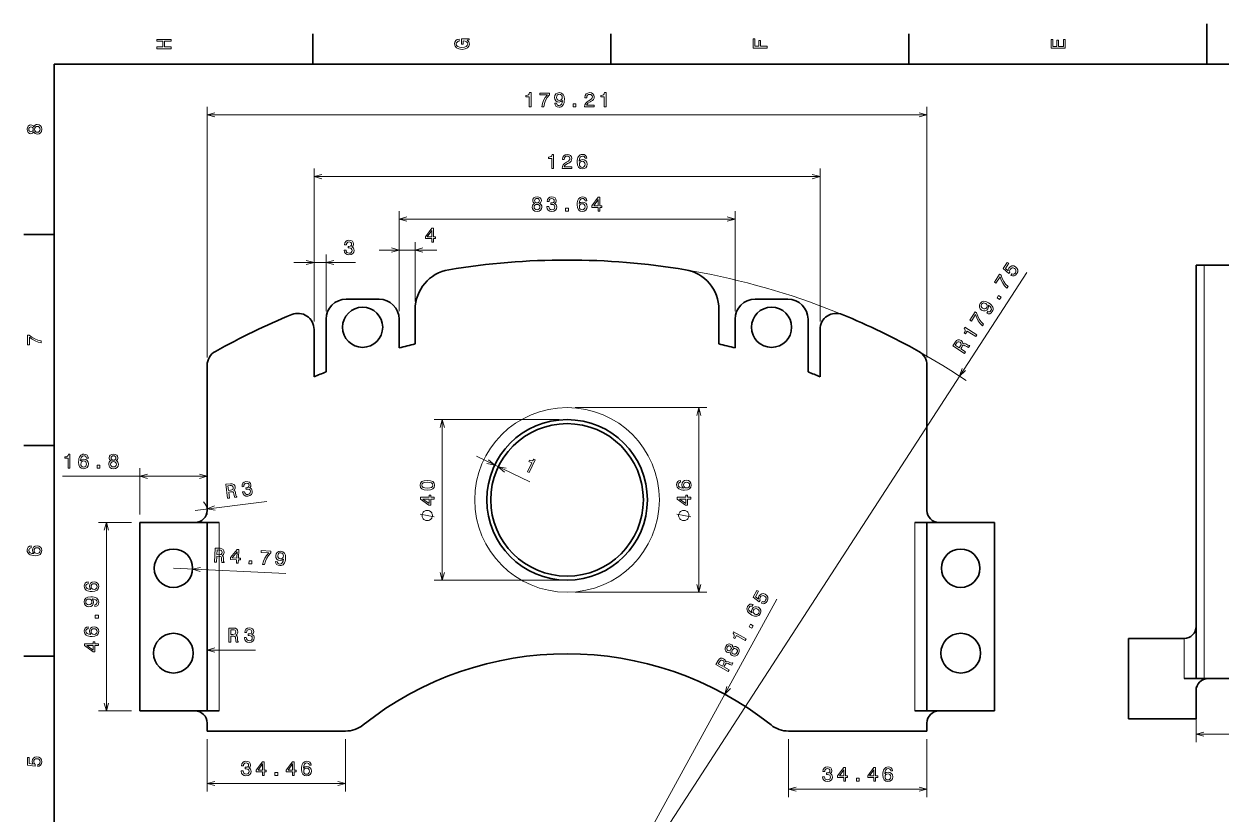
# Model space of a CAD drawing. Extents: x 0 to 594, y 0 to 420.
# Drawn here: x 2.5 to 300.6, y 223.2 to 420 of the extents above; entities that cross this region are included whole.
import ezdxf

# ---------------------------------------------------------------- set-up
doc = ezdxf.new("R2010")
doc.units = 0

msp = doc.modelspace()

# ---------------------------------------------------------------- linework, layer by layer
at = {"color": 7, "lineweight": 35, "ltscale": 0.1875}
for p, q in [((74.4, 410), (74.4, 417.5)), ((148.6, 410), (148.6, 417.5)), ((222.8, 410), (222.8, 417.5)), ((10, 367.5), (2.5, 367.5)), ((10, 315), (2.5, 315)), ((10, 262.5), (2.5, 262.5))]:
    msp.add_line(p, q, dxfattribs=at)
at = {"color": 7, "lineweight": 35, "ltscale": 0.25}
msp.add_line((297, 410), (297, 420), dxfattribs=at)
at = {"color": 7, "lineweight": 35}
for p, q in [((584, 410), (10, 410)), ((10, 410), (10, 10)), ((294.35, 359.91), (294.35, 256.91)), ((31.32, 295.8), (31.32, 248.84)), ((48.12, 295.8), (48.12, 248.84)), ((227.34, 295.8), (227.34, 248.84)), ((244.14, 295.8), (244.14, 248.84)), ((277.54, 266.91), (277.54, 246.91)), ((48.12, 243.83), (82.58, 243.83)), ((227.34, 243.83), (192.88, 243.83))]:
    msp.add_line(p, q, dxfattribs=at)
at = {"color": 7, "lineweight": 13}
for p, q in [((48.12, 336.92), (48.12, 399.35)), ((48.12, 397.35), (227.34, 397.35)), ((227.34, 336.92), (227.34, 399.35)), ((74.73, 345.9), (74.73, 383.97)), ((74.73, 381.97), (200.73, 381.97)), ((200.73, 345.9), (200.73, 383.97)), ((95.91, 348.43), (95.91, 373.39)), ((179.55, 348.43), (179.55, 373.39)), ((95.91, 371.39), (179.55, 371.39)), ((137.73, 181.43), (252.19, 358.09)), ((296.4, 359.91), (296.4, 256.91)), ((139.73, 324.43), (172.55, 324.43)), ((170.55, 278.43), (170.55, 324.43)), ((135.73, 321.43), (104.66, 321.43)), ((106.66, 281.43), (106.66, 321.43)), ((12.07, 307.3), (48.12, 307.3)), ((23.03, 248.84), (23.03, 295.8)), ((51.12, 295.8), (51.12, 248.84)), ((224.34, 295.8), (224.34, 248.84)), ((39.72, 284.4), (67.75, 283.06)), ((135.73, 281.43), (104.66, 281.43)), ((139.73, 278.43), (172.55, 278.43)), ((137.73, 181.43), (190, 276.7)), ((294.35, 243.06), (473.56, 243.06)), ((48.12, 230.79), (82.58, 230.79)), ((192.88, 229.37), (227.34, 229.37))]:
    msp.add_line(p, q, dxfattribs=at)
at = {"color": 7, "lineweight": 13, "ltscale": 0.359467}
msp.add_line((90.91, 363.67), (105.29, 363.67), dxfattribs=at)
at = {"color": 7, "lineweight": 13, "ltscale": 0.431161}
msp.add_line((95.91, 348.43), (95.91, 365.67), dxfattribs=at)
at = {"color": 7, "lineweight": 13, "ltscale": 0.369792}
msp.add_line((99.91, 350.88), (99.91, 365.67), dxfattribs=at)
at = {"color": 7, "lineweight": 13, "ltscale": 0.416537}
msp.add_line((74.73, 345.9), (74.73, 362.57), dxfattribs=at)
at = {"color": 7, "lineweight": 13, "ltscale": 0.353486}
msp.add_line((77.73, 348.43), (77.73, 362.57), dxfattribs=at)
at = {"color": 7, "lineweight": 13, "ltscale": 0.382755}
msp.add_line((69.73, 360.57), (85.04, 360.57), dxfattribs=at)
at = {"color": 7, "lineweight": 35, "ltscale": 0.05129}
for p, q in [((294.35, 359.91), (296.4, 359.91)), ((294.35, 256.91), (296.4, 256.91))]:
    msp.add_line(p, q, dxfattribs=at)
at = {"color": 7, "lineweight": 35, "ltscale": 0.475767}
for p, q in [((296.4, 359.91), (315.43, 359.91)), ((296.4, 256.91), (315.43, 256.91))]:
    msp.add_line(p, q, dxfattribs=at)
at = {"color": 7, "lineweight": 35, "ltscale": 0.204487}
msp.add_line((90.91, 351.43), (82.73, 351.43), dxfattribs=at)
at = {"color": 7, "lineweight": 35, "ltscale": 0.214869}
for p, q in [((99.91, 340.29), (99.91, 348.88)), ((175.55, 340.29), (175.55, 348.88))]:
    msp.add_line(p, q, dxfattribs=at)
at = {"color": 7, "lineweight": 35, "ltscale": 0.204488}
msp.add_line((192.73, 351.43), (184.55, 351.43), dxfattribs=at)
at = {"color": 7, "lineweight": 35, "ltscale": 0.328053}
for p, q in [((77.73, 346.43), (77.73, 333.3)), ((197.73, 333.3), (197.73, 346.43))]:
    msp.add_line(p, q, dxfattribs=at)
at = {"color": 7, "lineweight": 35, "ltscale": 0.178645}
for p, q in [((95.91, 339.28), (95.91, 346.43)), ((179.55, 346.43), (179.55, 339.28))]:
    msp.add_line(p, q, dxfattribs=at)
at = {"color": 7, "lineweight": 35, "ltscale": 0.295494}
for p, q in [((74.73, 332.08), (74.73, 343.9)), ((200.73, 332.08), (200.73, 343.9))]:
    msp.add_line(p, q, dxfattribs=at)
at = {"color": 7, "lineweight": 35, "ltscale": 0.4243}
for p, q in [((48.12, 317.95), (48.12, 334.92)), ((227.34, 317.95), (227.34, 334.92))]:
    msp.add_line(p, q, dxfattribs=at)
at = {"color": 7, "lineweight": 35, "ltscale": 0.478616}
for p, q in [((48.12, 317.95), (48.12, 298.8)), ((227.34, 317.95), (227.34, 298.8))]:
    msp.add_line(p, q, dxfattribs=at)
at = {"color": 7, "lineweight": 13, "ltscale": 0.366852}
msp.add_line((115.21, 312.28), (128.43, 305.91), dxfattribs=at)
at = {"color": 7, "lineweight": 13, "ltscale": 0.287369}
for p, q in [((31.32, 297.8), (31.32, 309.3)), ((48.12, 297.8), (48.12, 309.3))]:
    msp.add_line(p, q, dxfattribs=at)
at = {"color": 7, "lineweight": 13, "ltscale": 0.45}
msp.add_line((45.12, 298.8), (62.98, 301.05), dxfattribs=at)
at = {"color": 7, "lineweight": 13, "ltscale": 0.207321}
for p, q in [((29.32, 295.8), (21.03, 295.8)), ((29.32, 248.84), (21.03, 248.84))]:
    msp.add_line(p, q, dxfattribs=at)
at = {"color": 7, "lineweight": 35, "ltscale": 0.420053}
for p, q in [((48.12, 295.8), (31.32, 295.8)), ((227.34, 295.8), (244.14, 295.8)), ((31.32, 248.84), (48.12, 248.84)), ((244.14, 248.84), (227.34, 248.84)), ((294.35, 246.91), (277.54, 246.91))]:
    msp.add_line(p, q, dxfattribs=at)
at = {"color": 7, "lineweight": 35, "ltscale": 0.075}
for p, q in [((51.12, 295.8), (48.12, 295.8)), ((227.34, 295.8), (224.34, 295.8)), ((291.35, 256.91), (294.35, 256.91)), ((48.12, 248.84), (51.12, 248.84)), ((224.34, 248.84), (227.34, 248.84))]:
    msp.add_line(p, q, dxfattribs=at)
at = {"color": 7, "lineweight": 13, "ltscale": 0.379197}
msp.add_line((48.12, 250.84), (48.12, 266.01), dxfattribs=at)
at = {"color": 7, "lineweight": 35, "ltscale": 0.345053}
msp.add_line((291.35, 266.91), (277.54, 266.91), dxfattribs=at)
at = {"color": 7, "lineweight": 13, "ltscale": 0.25}
msp.add_line((291.35, 266.91), (291.35, 256.91), dxfattribs=at)
at = {"color": 7, "lineweight": 13, "ltscale": 0.301801}
msp.add_line((48.12, 264.01), (60.19, 264.01), dxfattribs=at)
at = {"color": 7, "lineweight": 13, "ltscale": 0.346288}
msp.add_line((294.35, 254.91), (294.35, 241.06), dxfattribs=at)
at = {"color": 7, "lineweight": 35, "ltscale": 0.175}
msp.add_line((294.35, 253.91), (294.35, 246.91), dxfattribs=at)
at = {"color": 7, "lineweight": 35, "ltscale": 0.05027}
for p, q in [((48.12, 245.84), (48.12, 243.83)), ((227.34, 245.84), (227.34, 243.83))]:
    msp.add_line(p, q, dxfattribs=at)
at = {"color": 7, "lineweight": 13, "ltscale": 0.32614}
for p, q in [((48.12, 241.83), (48.12, 228.79)), ((82.58, 241.83), (82.58, 228.79))]:
    msp.add_line(p, q, dxfattribs=at)
at = {"color": 7, "lineweight": 13, "ltscale": 0.361584}
for p, q in [((192.88, 241.83), (192.88, 227.37)), ((227.34, 241.83), (227.34, 227.37))]:
    msp.add_line(p, q, dxfattribs=at)
at = {"color": 7, "lineweight": 13}
for points in [[(39.13, 413.83), (39.13, 414.3), (37.49, 414.3), (37.49, 415.7), (39.13, 415.7), (39.13, 416.16), (35.63, 416.16), (35.63, 415.7), (37.06, 415.7), (37.06, 414.3), (35.63, 414.3), (35.63, 413.83)], [(112.86, 415.92), (113.33, 416.01), (113.33, 416.26), (111.44, 416.26), (111.44, 414.98), (111.87, 414.98), (111.87, 415.77), (111.9, 415.77), (112.36, 415.71), (112.71, 415.55), (112.92, 415.3), (113, 414.99), (112.9, 414.65), (112.63, 414.38), (112.18, 414.21), (111.57, 414.15), (110.96, 414.21), (110.51, 414.38), (110.24, 414.65), (110.14, 415.02), (110.19, 415.27), (110.33, 415.48), (110.57, 415.63), (110.89, 415.72), (110.89, 416.22), (110.4, 416.08), (110.04, 415.84), (109.82, 415.49), (109.74, 415.05), (109.86, 414.48), (110.23, 414.04), (110.81, 413.76), (111.58, 413.67), (112.36, 413.76), (112.94, 414.04), (113.31, 414.45), (113.43, 414.96), (113.39, 415.25), (113.29, 415.51), (113.11, 415.73)], [(187.53, 413.97), (187.53, 414.44), (185.92, 414.44), (185.92, 415.91), (185.51, 415.91), (185.51, 414.44), (184.46, 414.44), (184.46, 416.25), (184.03, 416.25), (184.03, 413.97)], [(261.73, 413.94), (261.73, 416.16), (261.31, 416.16), (261.31, 414.4), (260.12, 414.4), (260.12, 415.97), (259.71, 415.97), (259.71, 414.4), (258.66, 414.4), (258.66, 416.12), (258.23, 416.12), (258.23, 413.94)], [(128.3, 399.35), (128.76, 399.35), (128.76, 402.88), (128.41, 402.88), (128.32, 402.57), (128.14, 402.36), (127.86, 402.24), (127.48, 402.2), (127.48, 401.85), (128.3, 401.85)], [(131.42, 399.35), (131.93, 399.35), (132.1, 400.19), (132.39, 400.96), (132.81, 401.68), (133.34, 402.36), (133.34, 402.78), (130.94, 402.78), (130.94, 402.32), (132.86, 402.32), (132.31, 401.64), (131.89, 400.93), (131.59, 400.17)], [(134.65, 400.22), (134.73, 399.82), (134.94, 399.52), (135.29, 399.32), (135.74, 399.25), (136.04, 399.29), (136.3, 399.38), (136.53, 399.54), (136.72, 399.76), (136.87, 400.04), (136.98, 400.38), (137.05, 400.77), (137.08, 401.23), (136.99, 401.94), (136.74, 402.46), (136.35, 402.77), (135.81, 402.88), (135.32, 402.79), (134.94, 402.55), (134.7, 402.17), (134.62, 401.7), (134.7, 401.22), (134.94, 400.85), (135.29, 400.62), (135.74, 400.54), (136.21, 400.64), (136.57, 400.93), (136.49, 400.37), (136.33, 399.97), (136.08, 399.74), (135.74, 399.66), (135.48, 399.7), (135.29, 399.81), (135.16, 399.98), (135.11, 400.22)], [(135.11, 401.71), (135.16, 402.02), (135.3, 402.27), (135.52, 402.43), (135.81, 402.48), (136.11, 402.43), (136.33, 402.27), (136.48, 402.03), (136.53, 401.71), (136.48, 401.4), (136.33, 401.16), (136.1, 401.01), (135.79, 400.96), (135.52, 401.01), (135.3, 401.16), (135.16, 401.39)], [(142.1, 399.35), (144.51, 399.35), (144.51, 399.79), (142.61, 399.79), (142.71, 400.02), (142.89, 400.22), (143.45, 400.58), (143.75, 400.73), (144.08, 400.95), (144.32, 401.2), (144.46, 401.5), (144.51, 401.84), (144.42, 402.26), (144.18, 402.59), (143.82, 402.8), (143.35, 402.88), (142.87, 402.79), (142.5, 402.56), (142.26, 402.18), (142.18, 401.68), (142.18, 401.61), (142.64, 401.61), (142.64, 401.65), (142.69, 401.99), (142.82, 402.24), (143.04, 402.41), (143.33, 402.46), (143.62, 402.41), (143.84, 402.28), (143.98, 402.09), (144.03, 401.84), (143.99, 401.61), (143.9, 401.41), (143.74, 401.24), (143.51, 401.09), (143.22, 400.93), (142.72, 400.61), (142.37, 400.28), (142.17, 399.88), (142.1, 399.37)], [(146.98, 399.35), (147.44, 399.35), (147.44, 402.88), (147.09, 402.88), (147, 402.57), (146.82, 402.36), (146.54, 402.24), (146.16, 402.2), (146.16, 401.85), (146.98, 401.85)], [(139.25, 399.35), (139.94, 399.35), (139.94, 400.11), (139.25, 400.11)], [(4.95, 393.12), (5.09, 392.87), (5.28, 392.69), (5.53, 392.58), (5.83, 392.54), (6.28, 392.63), (6.63, 392.86), (6.85, 393.24), (6.93, 393.75), (6.85, 394.26), (6.63, 394.64), (6.28, 394.87), (5.83, 394.96), (5.53, 394.91), (5.28, 394.81), (5.09, 394.63), (4.95, 394.38), (4.83, 394.58), (4.66, 394.72), (4.46, 394.8), (4.21, 394.83), (3.85, 394.75), (3.57, 394.54), (3.38, 394.2), (3.31, 393.75), (3.38, 393.3), (3.57, 392.95), (3.85, 392.74), (4.21, 392.66), (4.46, 392.69), (4.66, 392.77)], [(4.25, 393.14), (4.03, 393.18), (3.86, 393.3), (3.75, 393.49), (3.71, 393.75), (3.75, 394), (3.86, 394.19), (4.03, 394.31), (4.25, 394.36), (4.48, 394.31), (4.65, 394.19), (4.77, 394), (4.81, 393.75), (4.77, 393.49), (4.65, 393.3), (4.48, 393.18)], [(5.82, 393.03), (5.55, 393.07), (5.35, 393.22), (5.22, 393.45), (5.17, 393.75), (5.22, 394.05), (5.35, 394.27), (5.55, 394.42), (5.82, 394.47), (6.11, 394.42), (6.32, 394.27), (6.47, 394.05), (6.51, 393.75), (6.47, 393.45), (6.32, 393.22), (6.11, 393.07)], [(133.9, 383.97), (134.36, 383.97), (134.36, 387.49), (134.02, 387.49), (133.93, 387.18), (133.75, 386.98), (133.47, 386.86), (133.08, 386.82), (133.08, 386.46), (133.9, 386.46)], [(136.5, 383.97), (138.9, 383.97), (138.9, 384.4), (137, 384.4), (137.11, 384.64), (137.29, 384.83), (137.85, 385.19), (138.15, 385.34), (138.48, 385.56), (138.72, 385.81), (138.85, 386.11), (138.9, 386.45), (138.82, 386.87), (138.58, 387.21), (138.22, 387.42), (137.75, 387.49), (137.26, 387.41), (136.9, 387.17), (136.66, 386.79), (136.58, 386.29), (136.58, 386.22), (137.04, 386.22), (137.04, 386.26), (137.08, 386.61), (137.22, 386.86), (137.44, 387.02), (137.72, 387.07), (138.02, 387.02), (138.23, 386.9), (138.37, 386.7), (138.42, 386.45), (138.39, 386.22), (138.29, 386.03), (138.13, 385.85), (137.91, 385.7), (137.61, 385.54), (137.12, 385.23), (136.77, 384.9), (136.56, 384.49), (136.5, 383.98)], [(142.67, 386.52), (142.58, 386.93), (142.36, 387.24), (142.01, 387.43), (141.57, 387.49), (141.27, 387.46), (141.02, 387.36), (140.79, 387.21), (140.6, 386.98), (140.45, 386.71), (140.33, 386.37), (140.26, 385.97), (140.24, 385.52), (140.32, 384.8), (140.57, 384.29), (140.97, 383.97), (141.51, 383.87), (142, 383.96), (142.38, 384.19), (142.62, 384.57), (142.7, 385.04), (142.62, 385.52), (142.39, 385.89), (142.03, 386.12), (141.59, 386.2), (141.11, 386.1), (140.75, 385.81), (140.82, 386.37), (140.99, 386.77), (141.23, 387), (141.58, 387.08), (141.83, 387.04), (142.02, 386.94), (142.15, 386.76), (142.21, 386.52)], [(142.22, 385.04), (142.16, 384.72), (142.02, 384.48), (141.79, 384.32), (141.51, 384.26), (141.21, 384.32), (140.99, 384.47), (140.84, 384.71), (140.79, 385.03), (140.84, 385.34), (140.99, 385.58), (141.22, 385.73), (141.53, 385.79), (141.8, 385.73), (142.02, 385.59), (142.16, 385.35)], [(129.63, 375.28), (129.37, 375.13), (129.2, 374.94), (129.09, 374.69), (129.05, 374.39), (129.13, 373.94), (129.36, 373.6), (129.74, 373.37), (130.26, 373.29), (130.77, 373.37), (131.14, 373.6), (131.38, 373.94), (131.46, 374.39), (131.42, 374.69), (131.32, 374.94), (131.13, 375.13), (130.88, 375.28), (131.08, 375.4), (131.22, 375.56), (131.31, 375.76), (131.34, 376.01), (131.26, 376.37), (131.05, 376.66), (130.71, 376.84), (130.26, 376.91), (129.8, 376.84), (129.46, 376.66), (129.24, 376.37), (129.17, 376.01), (129.19, 375.76), (129.28, 375.56)], [(129.65, 375.97), (129.69, 376.19), (129.81, 376.36), (130, 376.47), (130.26, 376.51), (130.51, 376.47), (130.7, 376.36), (130.82, 376.19), (130.87, 375.97), (130.82, 375.74), (130.7, 375.57), (130.51, 375.45), (130.26, 375.42), (130, 375.46), (129.81, 375.57), (129.69, 375.74)], [(132.72, 374.49), (132.72, 374.45), (132.8, 373.97), (133.04, 373.61), (133.41, 373.37), (133.91, 373.29), (134.43, 373.37), (134.82, 373.6), (135.08, 373.95), (135.17, 374.4), (135.13, 374.7), (135.02, 374.94), (134.83, 375.13), (134.59, 375.27), (134.92, 375.54), (135.04, 375.97), (134.96, 376.36), (134.74, 376.66), (134.39, 376.85), (133.91, 376.91), (133.45, 376.83), (133.1, 376.61), (132.88, 376.26), (132.8, 375.79), (132.8, 375.75), (133.25, 375.75), (133.29, 376.08), (133.42, 376.31), (133.63, 376.45), (133.93, 376.5), (134.19, 376.46), (134.39, 376.35), (134.5, 376.18), (134.55, 375.95), (134.5, 375.7), (134.38, 375.54), (134.17, 375.44), (133.88, 375.41), (133.68, 375.41), (133.68, 375.01), (133.93, 375.02), (134.25, 374.98), (134.49, 374.86), (134.63, 374.66), (134.68, 374.4), (134.62, 374.11), (134.48, 373.89), (134.24, 373.76), (133.94, 373.71), (133.62, 373.76), (133.39, 373.91), (133.24, 374.16), (133.19, 374.49)], [(142.67, 375.95), (142.58, 376.35), (142.36, 376.66), (142.01, 376.85), (141.57, 376.91), (141.27, 376.88), (141.02, 376.78), (140.79, 376.63), (140.6, 376.41), (140.45, 376.13), (140.33, 375.79), (140.26, 375.39), (140.24, 374.94), (140.32, 374.23), (140.57, 373.71), (140.97, 373.39), (141.51, 373.29), (142, 373.38), (142.38, 373.62), (142.62, 373.99), (142.7, 374.46), (142.62, 374.94), (142.39, 375.31), (142.03, 375.54), (141.59, 375.62), (141.11, 375.52), (140.75, 375.23), (140.82, 375.79), (140.99, 376.19), (141.23, 376.43), (141.58, 376.51), (141.83, 376.47), (142.02, 376.36), (142.15, 376.18), (142.21, 375.95)], [(145.48, 373.39), (145.93, 373.39), (145.93, 374.26), (146.43, 374.26), (146.43, 374.66), (145.93, 374.66), (145.93, 376.81), (145.47, 376.81), (143.94, 374.7), (143.94, 374.26), (145.48, 374.26)], [(144.36, 374.66), (145.48, 376.23), (145.48, 374.66)], [(129.54, 374.4), (129.58, 374.67), (129.73, 374.87), (129.95, 375), (130.26, 375.05), (130.55, 375), (130.78, 374.87), (130.93, 374.67), (130.98, 374.4), (130.93, 374.12), (130.78, 373.9), (130.55, 373.76), (130.26, 373.71), (129.95, 373.76), (129.73, 373.9), (129.58, 374.12)], [(137.38, 373.39), (138.08, 373.39), (138.08, 374.14), (137.38, 374.14)], [(142.22, 374.46), (142.16, 374.14), (142.02, 373.9), (141.79, 373.74), (141.51, 373.69), (141.21, 373.74), (140.99, 373.89), (140.84, 374.14), (140.79, 374.45), (140.84, 374.77), (140.99, 375), (141.22, 375.15), (141.53, 375.21), (141.8, 375.15), (142.02, 375.01), (142.16, 374.77)], [(104.05, 365.67), (104.5, 365.67), (104.5, 366.54), (105, 366.54), (105, 366.94), (104.5, 366.94), (104.5, 369.1), (104.04, 369.1), (102.51, 366.98), (102.51, 366.54), (104.05, 366.54)], [(102.93, 366.94), (104.05, 368.51), (104.05, 366.94)], [(82.25, 363.67), (82.25, 363.63), (82.33, 363.15), (82.57, 362.78), (82.94, 362.55), (83.43, 362.47), (83.96, 362.55), (84.35, 362.77), (84.6, 363.13), (84.7, 363.58), (84.66, 363.88), (84.54, 364.12), (84.36, 364.31), (84.12, 364.44), (84.45, 364.71), (84.56, 365.15), (84.49, 365.54), (84.27, 365.84), (83.92, 366.03), (83.43, 366.09), (82.98, 366.01), (82.63, 365.79), (82.41, 365.44), (82.33, 364.97), (82.33, 364.93), (82.78, 364.93), (82.82, 365.25), (82.95, 365.49), (83.16, 365.63), (83.46, 365.68), (83.72, 365.64), (83.91, 365.53), (84.03, 365.36), (84.08, 365.13), (84.03, 364.88), (83.91, 364.71), (83.7, 364.61), (83.41, 364.58), (83.21, 364.59), (83.21, 364.19), (83.46, 364.2), (83.78, 364.15), (84.01, 364.03), (84.16, 363.84), (84.21, 363.58), (84.15, 363.29), (84, 363.07), (83.77, 362.93), (83.47, 362.89), (83.15, 362.94), (82.92, 363.09), (82.77, 363.33), (82.71, 363.67)], [(248.24, 357.35), (248.65, 357.22), (249.05, 357.25), (249.42, 357.44), (249.73, 357.79), (249.94, 358.27), (249.94, 358.74), (249.75, 359.16), (249.38, 359.52), (248.94, 359.7), (248.5, 359.7), (248.1, 359.51), (247.76, 359.15), (247.6, 358.8), (247.58, 358.46), (246.87, 359.09), (247.7, 360.38), (247.35, 360.6), (246.34, 359.03), (247.74, 357.79), (247.96, 358.13), (247.92, 358.5), (248.05, 358.86), (248.28, 359.1), (248.55, 359.22), (248.84, 359.22), (249.14, 359.09), (249.37, 358.88), (249.49, 358.61), (249.49, 358.31), (249.36, 358.02), (249.19, 357.81), (248.98, 357.7), (248.74, 357.67), (248.49, 357.74)], [(247.27, 354.18), (247.55, 354.61), (246.94, 355.2), (246.45, 355.87), (246.07, 356.61), (245.8, 357.43), (245.44, 357.65), (244.14, 355.64), (244.52, 355.39), (245.57, 357), (245.84, 356.16), (246.2, 355.42), (246.68, 354.77)], [(245.43, 351.34), (245.81, 351.92), (245.18, 352.33), (244.8, 351.75)], [(242.21, 347.95), (242.58, 347.8), (242.96, 347.81), (243.3, 348), (243.61, 348.34), (243.74, 348.61), (243.81, 348.88), (243.8, 349.16), (243.72, 349.44), (243.57, 349.72), (243.34, 350), (243.05, 350.27), (242.68, 350.53), (242.04, 350.85), (241.47, 350.92), (240.99, 350.76), (240.61, 350.37), (240.41, 349.91), (240.41, 349.46), (240.59, 349.06), (240.94, 348.73), (241.39, 348.54), (241.83, 348.54), (242.22, 348.71), (242.53, 349.04), (242.7, 349.49), (242.65, 349.95), (243.08, 349.58), (243.33, 349.23), (243.39, 348.89), (243.27, 348.57), (243.1, 348.37), (242.9, 348.27), (242.68, 348.26), (242.46, 348.34)], [(241.21, 349.15), (240.97, 349.36), (240.84, 349.61), (240.83, 349.88), (240.94, 350.15), (241.15, 350.37), (241.4, 350.48), (241.68, 350.47), (241.98, 350.34), (242.21, 350.12), (242.33, 349.88), (242.33, 349.6), (242.21, 349.32), (242.01, 349.11), (241.77, 349.01), (241.5, 349.02)], [(241.18, 344.77), (241.46, 345.2), (240.85, 345.79), (240.35, 346.46), (239.97, 347.2), (239.7, 348.02), (239.35, 348.25), (238.04, 346.23), (238.43, 345.98), (239.47, 347.59), (239.74, 346.76), (240.11, 346.02), (240.59, 345.36)], [(239.48, 342.15), (239.73, 342.53), (236.77, 344.45), (236.58, 344.16), (236.79, 343.92), (236.87, 343.66), (236.82, 343.36), (236.64, 343.01), (236.94, 342.82), (237.39, 343.5)], [(6.83, 340.55), (6.83, 341.06), (6, 341.22), (5.22, 341.52), (4.5, 341.93), (3.83, 342.47), (3.41, 342.47), (3.41, 340.07), (3.87, 340.07), (3.87, 341.99), (4.55, 341.43), (5.26, 341.01), (6.02, 340.72)], [(236.72, 337.89), (236.98, 338.29), (235.74, 339.09), (236, 339.49), (236.2, 339.78), (236.38, 339.93), (236.59, 339.94), (236.86, 339.82), (237.26, 339.6), (237.53, 339.46), (237.71, 339.41), (237.99, 339.86), (237.91, 339.91), (237.73, 339.89), (237.49, 340), (237, 340.28), (236.6, 340.43), (236.43, 340.41), (236.25, 340.31), (236.25, 340.54), (236.18, 340.76), (236.04, 340.95), (235.83, 341.13), (235.44, 341.3), (235.06, 341.3), (234.72, 341.13), (234.42, 340.78), (233.78, 339.8)], [(234.71, 340.44), (234.9, 340.68), (235.1, 340.81), (235.32, 340.83), (235.58, 340.71), (235.8, 340.51), (235.87, 340.3), (235.82, 340.06), (235.67, 339.78), (235.38, 339.32), (234.4, 339.96)], [(13.5, 309.3), (13.96, 309.3), (13.96, 312.82), (13.62, 312.82), (13.53, 312.51), (13.35, 312.31), (13.07, 312.19), (12.69, 312.15), (12.69, 311.79), (13.5, 311.79)], [(18.54, 311.85), (18.44, 312.26), (18.22, 312.56), (17.88, 312.76), (17.43, 312.82), (17.14, 312.79), (16.88, 312.69), (16.65, 312.53), (16.46, 312.31), (16.31, 312.03), (16.2, 311.7), (16.13, 311.3), (16.11, 310.85), (16.19, 310.13), (16.44, 309.61), (16.83, 309.3), (17.38, 309.19), (17.87, 309.29), (18.24, 309.52), (18.48, 309.9), (18.57, 310.37), (18.48, 310.85), (18.25, 311.22), (17.89, 311.45), (17.45, 311.53), (16.97, 311.43), (16.61, 311.14), (16.69, 311.7), (16.85, 312.09), (17.1, 312.33), (17.44, 312.41), (17.69, 312.37), (17.88, 312.27), (18.01, 312.09), (18.08, 311.85)], [(18.08, 310.36), (18.02, 310.05), (17.88, 309.8), (17.66, 309.64), (17.37, 309.59), (17.08, 309.64), (16.85, 309.8), (16.7, 310.04), (16.66, 310.36), (16.71, 310.67), (16.85, 310.91), (17.08, 311.06), (17.39, 311.12), (17.67, 311.06), (17.88, 310.91), (18.02, 310.68)], [(20.72, 309.3), (21.41, 309.3), (21.41, 310.05), (20.72, 310.05)], [(24.18, 311.18), (23.92, 311.04), (23.74, 310.84), (23.63, 310.6), (23.6, 310.3), (23.68, 309.85), (23.91, 309.5), (24.29, 309.28), (24.8, 309.19), (25.31, 309.28), (25.69, 309.5), (25.92, 309.85), (26.01, 310.3), (25.97, 310.6), (25.86, 310.84), (25.68, 311.04), (25.43, 311.18), (25.63, 311.3), (25.77, 311.47), (25.86, 311.67), (25.89, 311.92), (25.8, 312.28), (25.59, 312.56), (25.25, 312.75), (24.8, 312.82), (24.35, 312.75), (24, 312.56), (23.79, 312.28), (23.71, 311.92), (23.74, 311.67), (23.82, 311.47)], [(24.08, 310.31), (24.13, 310.58), (24.27, 310.78), (24.5, 310.91), (24.8, 310.95), (25.1, 310.91), (25.33, 310.78), (25.47, 310.58), (25.52, 310.31), (25.47, 310.02), (25.33, 309.8), (25.1, 309.66), (24.8, 309.62), (24.5, 309.66), (24.27, 309.8), (24.13, 310.02)], [(24.19, 311.88), (24.23, 312.1), (24.35, 312.27), (24.54, 312.38), (24.8, 312.42), (25.05, 312.38), (25.24, 312.27), (25.37, 312.1), (25.41, 311.88), (25.37, 311.65), (25.24, 311.47), (25.05, 311.36), (24.8, 311.32), (24.54, 311.36), (24.35, 311.47), (24.23, 311.65)], [(127.85, 308.41), (128.26, 308.21), (129.79, 311.39), (129.48, 311.54), (129.27, 311.3), (129.01, 311.19), (128.71, 311.2), (128.35, 311.33), (128.19, 311.01), (128.93, 310.65)], [(53.2, 301.84), (53.66, 301.89), (53.48, 303.36), (53.95, 303.42), (54.31, 303.45), (54.54, 303.41), (54.68, 303.26), (54.76, 302.97), (54.85, 302.52), (54.91, 302.23), (54.99, 302.06), (55.52, 302.13), (55.51, 302.22), (55.38, 302.35), (55.3, 302.6), (55.2, 303.16), (55.06, 303.56), (54.93, 303.68), (54.74, 303.75), (54.92, 303.9), (55.04, 304.1), (55.1, 304.33), (55.1, 304.6), (54.97, 305.01), (54.73, 305.3), (54.38, 305.45), (53.92, 305.45), (52.76, 305.31)], [(53.84, 305.01), (54.15, 305.02), (54.38, 304.95), (54.54, 304.79), (54.62, 304.53), (54.6, 304.23), (54.49, 304.04), (54.27, 303.92), (53.96, 303.85), (53.43, 303.79), (53.28, 304.94)], [(56.92, 303.41), (56.92, 303.38), (57.06, 302.91), (57.35, 302.58), (57.74, 302.39), (58.25, 302.37), (58.76, 302.52), (59.12, 302.79), (59.32, 303.17), (59.36, 303.63), (59.28, 303.92), (59.14, 304.15), (58.94, 304.31), (58.68, 304.42), (58.97, 304.73), (59.03, 305.17), (58.91, 305.55), (58.65, 305.82), (58.28, 305.96), (57.79, 305.97), (57.35, 305.83), (57.03, 305.57), (56.85, 305.19), (56.84, 304.71), (56.84, 304.68), (57.29, 304.74), (57.29, 305.06), (57.39, 305.31), (57.58, 305.47), (57.87, 305.56), (58.13, 305.55), (58.34, 305.47), (58.47, 305.32), (58.55, 305.09), (58.53, 304.84), (58.43, 304.66), (58.24, 304.53), (57.96, 304.47), (57.76, 304.45), (57.81, 304.05), (58.05, 304.09), (58.37, 304.09), (58.63, 304), (58.79, 303.82), (58.87, 303.57), (58.85, 303.28), (58.74, 303.04), (58.52, 302.88), (58.22, 302.79), (57.9, 302.8), (57.65, 302.93), (57.48, 303.15), (57.38, 303.47)], [(102.95, 303.86), (103.74, 303.94), (104.31, 304.18), (104.65, 304.55), (104.76, 305.08), (104.65, 305.6), (104.31, 305.98), (103.74, 306.21), (102.95, 306.29), (102.17, 306.21), (101.85, 306.11), (101.6, 305.98), (101.25, 305.6), (101.14, 305.08), (101.25, 304.55), (101.6, 304.18), (102.17, 303.94)], [(102.95, 304.35), (102.34, 304.39), (101.9, 304.51), (101.65, 304.74), (101.56, 305.08), (101.65, 305.41), (101.9, 305.64), (102.34, 305.76), (102.95, 305.8), (103.57, 305.76), (104.01, 305.64), (104.26, 305.41), (104.35, 305.08), (104.26, 304.74), (104.01, 304.51), (103.57, 304.39)], [(165.99, 306.29), (165.58, 306.19), (165.28, 305.97), (165.09, 305.63), (165.02, 305.18), (165.06, 304.89), (165.15, 304.63), (165.31, 304.4), (165.53, 304.21), (165.81, 304.06), (166.15, 303.95), (166.55, 303.88), (167, 303.86), (167.71, 303.94), (168.23, 304.19), (168.54, 304.58), (168.65, 305.13), (168.56, 305.62), (168.32, 305.99), (167.95, 306.23), (167.47, 306.32), (167, 306.23), (166.63, 306), (166.4, 305.64), (166.31, 305.2), (166.42, 304.72), (166.7, 304.36), (166.15, 304.44), (165.75, 304.6), (165.51, 304.85), (165.43, 305.19), (165.47, 305.44), (165.58, 305.63), (165.76, 305.76), (165.99, 305.82)], [(167.48, 305.83), (167.8, 305.77), (168.04, 305.63), (168.2, 305.41), (168.25, 305.12), (168.2, 304.83), (168.04, 304.6), (167.8, 304.45), (167.48, 304.41), (167.17, 304.46), (166.94, 304.6), (166.78, 304.83), (166.73, 305.14), (166.78, 305.42), (166.93, 305.63), (167.17, 305.77)], [(104.66, 301.62), (104.66, 302.07), (103.79, 302.07), (103.79, 302.57), (103.39, 302.57), (103.39, 302.07), (101.24, 302.07), (101.24, 301.61), (103.35, 300.08), (103.79, 300.08), (103.79, 301.62)], [(103.39, 300.5), (101.82, 301.62), (103.39, 301.62)], [(168.55, 301.62), (168.55, 302.07), (167.68, 302.07), (167.68, 302.57), (167.28, 302.57), (167.28, 302.07), (165.12, 302.07), (165.12, 301.61), (167.24, 300.08), (167.68, 300.08), (167.68, 301.62)], [(167.28, 300.5), (165.71, 301.62), (167.28, 301.62)], [(102.91, 298.82), (102.8, 298.82), (102.56, 298.77), (102.39, 298.71), (102.27, 298.65), (102.1, 298.53), (101.92, 298.36), (101.8, 298.18), (101.75, 298.07), (101.69, 297.89), (101.63, 297.66), (101.63, 297.54), (101.63, 297.42), (101.69, 297.19), (101.75, 297.02), (101.8, 296.9), (101.92, 296.72), (102.1, 296.55), (102.27, 296.43), (102.39, 296.37), (102.56, 296.32), (102.8, 296.26), (102.91, 296.26), (103.03, 296.26), (103.26, 296.32), (103.44, 296.37), (103.55, 296.43), (103.73, 296.55), (103.9, 296.72), (104.02, 296.9), (104.08, 297.02), (104.14, 297.19), (104.2, 297.42), (104.2, 297.54), (104.2, 297.66), (104.14, 297.89), (104.08, 298.07), (104.02, 298.18), (103.9, 298.36), (103.73, 298.53), (103.55, 298.65), (103.44, 298.71), (103.26, 298.77), (103.03, 298.82)], [(166.8, 298.82), (166.68, 298.82), (166.45, 298.77), (166.27, 298.71), (166.16, 298.65), (165.98, 298.53), (165.81, 298.36), (165.69, 298.18), (165.63, 298.07), (165.57, 297.89), (165.52, 297.66), (165.52, 297.54), (165.52, 297.42), (165.57, 297.19), (165.63, 297.02), (165.69, 296.9), (165.81, 296.72), (165.98, 296.55), (166.16, 296.43), (166.27, 296.37), (166.45, 296.32), (166.68, 296.26), (166.8, 296.26), (166.92, 296.26), (167.15, 296.32), (167.32, 296.37), (167.44, 296.43), (167.62, 296.55), (167.79, 296.72), (167.91, 296.9), (167.97, 297.02), (168.02, 297.19), (168.08, 297.42), (168.08, 297.54), (168.08, 297.66), (168.02, 297.89), (167.97, 298.07), (167.91, 298.18), (167.79, 298.36), (167.62, 298.53), (167.44, 298.65), (167.32, 298.71), (167.15, 298.77), (166.92, 298.82)], [(4.28, 289.96), (3.87, 289.86), (3.57, 289.64), (3.37, 289.3), (3.31, 288.86), (3.34, 288.56), (3.44, 288.3), (3.6, 288.07), (3.82, 287.88), (4.09, 287.73), (4.43, 287.62), (4.83, 287.55), (5.28, 287.53), (6, 287.61), (6.52, 287.86), (6.83, 288.26), (6.93, 288.8), (6.84, 289.29), (6.61, 289.66), (6.23, 289.9), (5.76, 289.99), (5.28, 289.9), (4.91, 289.67), (4.68, 289.31), (4.6, 288.87), (4.7, 288.39), (4.99, 288.03), (4.43, 288.11), (4.03, 288.27), (3.8, 288.52), (3.72, 288.86), (3.76, 289.11), (3.86, 289.3), (4.04, 289.43), (4.28, 289.5)], [(5.76, 289.5), (6.08, 289.45), (6.32, 289.3), (6.49, 289.08), (6.54, 288.8), (6.49, 288.5), (6.33, 288.27), (6.09, 288.12), (5.77, 288.08), (5.46, 288.13), (5.22, 288.27), (5.07, 288.5), (5.01, 288.82), (5.07, 289.09), (5.21, 289.3), (5.45, 289.45)], [(49.98, 285.92), (50.45, 285.89), (50.52, 287.37), (51, 287.35), (51.35, 287.31), (51.57, 287.23), (51.68, 287.06), (51.72, 286.76), (51.72, 286.31), (51.74, 286.01), (51.79, 285.83), (52.32, 285.8), (52.33, 285.9), (52.22, 286.05), (52.19, 286.31), (52.18, 286.88), (52.12, 287.3), (52.01, 287.43), (51.83, 287.54), (52.04, 287.66), (52.19, 287.82), (52.29, 288.04), (52.33, 288.31), (52.28, 288.73), (52.09, 289.06), (51.77, 289.27), (51.32, 289.36), (50.15, 289.41)], [(51.17, 288.93), (51.47, 288.89), (51.69, 288.78), (51.81, 288.6), (51.85, 288.32), (51.78, 288.03), (51.64, 287.86), (51.4, 287.78), (51.08, 287.77), (50.54, 287.8), (50.6, 288.96)], [(55.42, 285.66), (55.87, 285.63), (55.91, 286.5), (56.41, 286.48), (56.43, 286.88), (55.93, 286.9), (56.03, 289.05), (55.57, 289.08), (53.94, 287.04), (53.92, 286.6), (55.46, 286.52)], [(54.36, 286.98), (55.55, 288.49), (55.48, 286.92)], [(58.52, 285.51), (59.22, 285.47), (59.25, 286.22), (58.56, 286.26)], [(61.9, 285.34), (62.41, 285.32), (62.62, 286.14), (62.95, 286.91), (63.39, 287.61), (63.97, 288.26), (63.99, 288.67), (61.59, 288.79), (61.57, 288.33), (63.48, 288.24), (62.89, 287.58), (62.44, 286.89), (62.11, 286.15)], [(65.17, 286.06), (65.22, 285.66), (65.42, 285.34), (65.76, 285.13), (66.21, 285.04), (66.51, 285.06), (66.78, 285.14), (67.01, 285.28), (67.21, 285.49), (67.38, 285.76), (67.51, 286.1), (67.59, 286.49), (67.64, 286.94), (67.59, 287.66), (67.36, 288.19), (66.99, 288.52), (66.45, 288.66), (65.95, 288.59), (65.57, 288.36), (65.31, 288), (65.21, 287.54), (65.26, 287.05), (65.48, 286.67), (65.83, 286.42), (66.27, 286.33), (66.75, 286.4), (67.12, 286.67), (67.01, 286.12), (66.83, 285.73), (66.57, 285.5), (66.23, 285.45), (65.97, 285.49), (65.79, 285.61), (65.67, 285.8), (65.63, 286.03)], [(65.7, 287.52), (65.76, 287.83), (65.91, 288.07), (66.14, 288.22), (66.43, 288.26), (66.73, 288.19), (66.95, 288.02), (67.08, 287.77), (67.12, 287.46), (67.05, 287.14), (66.89, 286.91), (66.66, 286.78), (66.35, 286.74), (66.07, 286.81), (65.86, 286.96), (65.73, 287.2)], [(18.47, 281), (18.06, 280.91), (17.76, 280.69), (17.57, 280.34), (17.5, 279.9), (17.54, 279.6), (17.63, 279.35), (17.79, 279.12), (18.01, 278.93), (18.29, 278.78), (18.63, 278.66), (19.02, 278.59), (19.47, 278.57), (20.19, 278.65), (20.71, 278.9), (21.02, 279.3), (21.13, 279.84), (21.04, 280.33), (20.8, 280.71), (20.43, 280.95), (19.95, 281.03), (19.47, 280.95), (19.1, 280.72), (18.87, 280.36), (18.79, 279.92), (18.89, 279.44), (19.18, 279.08), (18.63, 279.15), (18.23, 279.31), (17.99, 279.56), (17.91, 279.9), (17.95, 280.16), (18.06, 280.35), (18.23, 280.47), (18.47, 280.54)], [(19.96, 280.55), (20.27, 280.49), (20.52, 280.35), (20.68, 280.12), (20.73, 279.84), (20.68, 279.54), (20.52, 279.31), (20.28, 279.17), (19.96, 279.12), (19.65, 279.17), (19.41, 279.31), (19.26, 279.55), (19.21, 279.86), (19.26, 280.13), (19.41, 280.35), (19.64, 280.49)], [(20.16, 274.85), (20.56, 274.92), (20.86, 275.14), (21.06, 275.48), (21.13, 275.94), (21.09, 276.23), (21, 276.5), (20.84, 276.73), (20.62, 276.92), (20.35, 277.07), (20, 277.18), (19.61, 277.25), (19.16, 277.27), (18.44, 277.19), (17.92, 276.94), (17.61, 276.55), (17.5, 276.01), (17.59, 275.51), (17.83, 275.14), (18.21, 274.9), (18.68, 274.82), (19.16, 274.9), (19.53, 275.14), (19.76, 275.49), (19.84, 275.94), (19.74, 276.41), (19.45, 276.77), (20.01, 276.69), (20.41, 276.53), (20.64, 276.28), (20.72, 275.94), (20.68, 275.68), (20.57, 275.49), (20.4, 275.36), (20.16, 275.31)], [(186.11, 275.67), (186.53, 275.57), (186.93, 275.63), (187.28, 275.85), (187.57, 276.22), (187.74, 276.71), (187.71, 277.18), (187.49, 277.59), (187.09, 277.92), (186.64, 278.07), (186.2, 278.03), (185.81, 277.81), (185.5, 277.43), (185.37, 277.07), (185.38, 276.73), (184.62, 277.31), (185.36, 278.65), (184.99, 278.85), (184.09, 277.21), (185.59, 276.07), (185.78, 276.43), (185.71, 276.8), (185.82, 277.17), (186.02, 277.42), (186.28, 277.56), (186.57, 277.58), (186.88, 277.47), (187.13, 277.27), (187.27, 277.01), (187.29, 276.72), (187.18, 276.42), (187.02, 276.2), (186.82, 276.07), (186.59, 276.03), (186.34, 276.08)], [(18.67, 275.31), (18.36, 275.36), (18.11, 275.5), (17.95, 275.72), (17.9, 276.01), (17.95, 276.31), (18.11, 276.53), (18.35, 276.67), (18.67, 276.73), (18.98, 276.67), (19.22, 276.53), (19.37, 276.3), (19.42, 275.99), (19.37, 275.72), (19.22, 275.5), (18.99, 275.36)], [(184.06, 275.34), (183.65, 275.45), (183.28, 275.41), (182.95, 275.2), (182.68, 274.84), (182.57, 274.56), (182.53, 274.29), (182.55, 274.02), (182.66, 273.74), (182.83, 273.48), (183.07, 273.22), (183.39, 272.96), (183.77, 272.73), (184.44, 272.45), (185.01, 272.42), (185.48, 272.62), (185.83, 273.05), (185.99, 273.52), (185.96, 273.96), (185.75, 274.35), (185.37, 274.66), (184.91, 274.81), (184.48, 274.78), (184.1, 274.58), (183.82, 274.23), (183.68, 273.76), (183.76, 273.31), (183.31, 273.64), (183.03, 273.98), (182.94, 274.31), (183.04, 274.65), (183.2, 274.85), (183.38, 274.97), (183.6, 274.99), (183.84, 274.94)], [(185.14, 274.22), (185.39, 274.02), (185.54, 273.78), (185.57, 273.51), (185.48, 273.23), (185.29, 273), (185.05, 272.87), (184.76, 272.86), (184.46, 272.97), (184.21, 273.17), (184.07, 273.41), (184.05, 273.68), (184.15, 273.98), (184.33, 274.2), (184.57, 274.32), (184.84, 274.33)], [(21.03, 271.97), (21.03, 272.67), (20.27, 272.67), (20.27, 271.97)], [(18.47, 269.8), (18.06, 269.7), (17.76, 269.48), (17.57, 269.14), (17.5, 268.69), (17.54, 268.39), (17.63, 268.14), (17.79, 267.91), (18.01, 267.72), (18.29, 267.57), (18.63, 267.46), (19.02, 267.39), (19.47, 267.37), (20.19, 267.45), (20.71, 267.69), (21.02, 268.09), (21.13, 268.64), (21.04, 269.13), (20.8, 269.5), (20.43, 269.74), (19.95, 269.83), (19.47, 269.74), (19.1, 269.51), (18.87, 269.15), (18.79, 268.71), (18.89, 268.23), (19.18, 267.87), (18.63, 267.95), (18.23, 268.11), (17.99, 268.35), (17.91, 268.7), (17.95, 268.95), (18.06, 269.14), (18.23, 269.27), (18.47, 269.33)], [(19.96, 269.34), (20.27, 269.28), (20.52, 269.14), (20.68, 268.91), (20.73, 268.63), (20.68, 268.33), (20.52, 268.11), (20.28, 267.96), (19.96, 267.92), (19.65, 267.97), (19.41, 268.11), (19.26, 268.34), (19.21, 268.65), (19.26, 268.92), (19.41, 269.14), (19.64, 269.28)], [(53.51, 266.01), (53.98, 266.01), (53.98, 267.49), (54.46, 267.49), (54.82, 267.47), (55.04, 267.4), (55.16, 267.24), (55.21, 266.94), (55.23, 266.49), (55.26, 266.19), (55.33, 266.01), (55.85, 266.01), (55.85, 266.11), (55.74, 266.25), (55.7, 266.51), (55.66, 267.08), (55.58, 267.49), (55.46, 267.62), (55.28, 267.72), (55.48, 267.85), (55.62, 268.02), (55.71, 268.25), (55.74, 268.51), (55.67, 268.94), (55.47, 269.25), (55.14, 269.45), (54.68, 269.51), (53.51, 269.51)], [(54.55, 269.08), (54.86, 269.05), (55.08, 268.96), (55.21, 268.78), (55.26, 268.5), (55.21, 268.21), (55.07, 268.03), (54.84, 267.94), (54.52, 267.92), (53.98, 267.92), (53.98, 269.08)], [(57.4, 267.11), (57.4, 267.08), (57.48, 266.59), (57.72, 266.23), (58.1, 266), (58.59, 265.91), (59.11, 266), (59.51, 266.22), (59.76, 266.57), (59.85, 267.02), (59.81, 267.32), (59.7, 267.56), (59.52, 267.75), (59.28, 267.89), (59.6, 268.16), (59.72, 268.59), (59.64, 268.99), (59.43, 269.28), (59.07, 269.47), (58.59, 269.54), (58.14, 269.46), (57.79, 269.23), (57.56, 268.88), (57.48, 268.41), (57.48, 268.38), (57.93, 268.38), (57.97, 268.7), (58.11, 268.93), (58.32, 269.07), (58.61, 269.12), (58.88, 269.08), (59.07, 268.98), (59.18, 268.8), (59.23, 268.57), (59.18, 268.33), (59.06, 268.16), (58.85, 268.06), (58.56, 268.03), (58.37, 268.03), (58.37, 267.63), (58.61, 267.65), (58.93, 267.6), (59.17, 267.48), (59.31, 267.28), (59.36, 267.02), (59.31, 266.73), (59.16, 266.52), (58.93, 266.38), (58.62, 266.33), (58.3, 266.38), (58.07, 266.54), (57.92, 266.78), (57.87, 267.11)], [(182.08, 266.42), (182.3, 266.82), (179.21, 268.52), (179.05, 268.22), (179.27, 267.99), (179.37, 267.73), (179.34, 267.43), (179.19, 267.07), (179.5, 266.9), (179.9, 267.62)], [(183.75, 269.47), (184.09, 270.08), (183.43, 270.44), (183.09, 269.83)], [(21.03, 265.13), (21.03, 265.58), (20.16, 265.58), (20.16, 266.08), (19.76, 266.08), (19.76, 265.58), (17.6, 265.58), (17.6, 265.12), (19.71, 263.59), (20.16, 263.59), (20.16, 265.13)], [(178.37, 263.58), (178.37, 263.29), (178.46, 263.04), (178.62, 262.82), (178.87, 262.65), (179.3, 262.51), (179.72, 262.54), (180.09, 262.77), (180.42, 263.18), (180.58, 263.66), (180.57, 264.1), (180.38, 264.47), (180.03, 264.76), (179.75, 264.87), (179.48, 264.9), (179.22, 264.83), (178.97, 264.68), (178.96, 264.92), (178.89, 265.12), (178.75, 265.29), (178.55, 265.44), (178.2, 265.54), (177.84, 265.49), (177.51, 265.28), (177.24, 264.92), (177.08, 264.49), (177.08, 264.1), (177.23, 263.77), (177.5, 263.53), (177.73, 263.43), (177.95, 263.41)], [(19.76, 264.01), (18.19, 265.13), (19.76, 265.13)], [(177.77, 263.93), (177.59, 264.07), (177.5, 264.26), (177.5, 264.48), (177.59, 264.73), (177.75, 264.93), (177.93, 265.05), (178.14, 265.07), (178.36, 265), (178.53, 264.85), (178.63, 264.66), (178.64, 264.44), (178.55, 264.2), (178.39, 263.99), (178.2, 263.88), (177.99, 263.86)], [(179.09, 263.08), (178.88, 263.25), (178.77, 263.47), (178.77, 263.74), (178.87, 264.02), (179.05, 264.26), (179.28, 264.4), (179.53, 264.43), (179.78, 264.34), (180.01, 264.16), (180.13, 263.93), (180.15, 263.66), (180.04, 263.38), (179.86, 263.14), (179.63, 263.01), (179.36, 262.98)], [(177.84, 258.7), (178.07, 259.11), (176.77, 259.82), (177, 260.24), (177.19, 260.54), (177.36, 260.71), (177.56, 260.73), (177.85, 260.63), (178.26, 260.44), (178.53, 260.32), (178.72, 260.29), (178.97, 260.75), (178.89, 260.8), (178.71, 260.76), (178.46, 260.86), (177.94, 261.1), (177.54, 261.22), (177.37, 261.18), (177.19, 261.07), (177.18, 261.31), (177.09, 261.52), (176.94, 261.7), (176.72, 261.86), (176.32, 262), (175.94, 261.98), (175.61, 261.78), (175.34, 261.41), (174.78, 260.38)], [(175.65, 261.09), (175.83, 261.34), (176.01, 261.49), (176.23, 261.52), (176.5, 261.43), (176.73, 261.24), (176.82, 261.04), (176.79, 260.79), (176.66, 260.5), (176.4, 260.03), (175.38, 260.59)], [(5.92, 235), (6.33, 235.11), (6.66, 235.36), (6.86, 235.72), (6.93, 236.18), (6.84, 236.69), (6.6, 237.09), (6.2, 237.34), (5.7, 237.44), (5.23, 237.35), (4.86, 237.11), (4.62, 236.73), (4.54, 236.24), (4.6, 235.87), (4.77, 235.57), (3.82, 235.72), (3.82, 237.25), (3.41, 237.25), (3.41, 235.38), (5.26, 235.1), (5.26, 235.5), (5.03, 235.8), (4.94, 236.17), (5, 236.49), (5.16, 236.74), (5.41, 236.9), (5.72, 236.95), (6.04, 236.9), (6.29, 236.73), (6.44, 236.49), (6.5, 236.17), (6.47, 235.9), (6.35, 235.7), (6.17, 235.54), (5.92, 235.47)], [(56.61, 233.89), (56.61, 233.85), (56.69, 233.37), (56.92, 233), (57.3, 232.77), (57.79, 232.69), (58.32, 232.77), (58.71, 232.99), (58.96, 233.35), (59.05, 233.8), (59.01, 234.1), (58.9, 234.34), (58.72, 234.53), (58.48, 234.66), (58.81, 234.94), (58.92, 235.37), (58.85, 235.76), (58.63, 236.06), (58.28, 236.25), (57.79, 236.31), (57.34, 236.23), (56.99, 236.01), (56.76, 235.66), (56.69, 235.19), (56.69, 235.15), (57.14, 235.15), (57.18, 235.47), (57.31, 235.71), (57.52, 235.85), (57.82, 235.9), (58.08, 235.86), (58.27, 235.75), (58.39, 235.58), (58.43, 235.35), (58.39, 235.1), (58.27, 234.94), (58.05, 234.83), (57.77, 234.8), (57.57, 234.81), (57.57, 234.41), (57.82, 234.42), (58.13, 234.38), (58.37, 234.25), (58.51, 234.06), (58.56, 233.8), (58.51, 233.51), (58.36, 233.29), (58.13, 233.15), (57.82, 233.11), (57.5, 233.16), (57.27, 233.31), (57.13, 233.55), (57.07, 233.89)], [(61.89, 232.79), (62.34, 232.79), (62.34, 233.65), (62.84, 233.65), (62.84, 234.06), (62.34, 234.06), (62.34, 236.21), (61.89, 236.21), (60.35, 234.1), (60.35, 233.65), (61.89, 233.65)], [(60.78, 234.06), (61.89, 235.63), (61.89, 234.06)], [(69.36, 232.79), (69.82, 232.79), (69.82, 233.65), (70.32, 233.65), (70.32, 234.06), (69.82, 234.06), (69.82, 236.21), (69.36, 236.21), (67.82, 234.1), (67.82, 233.65), (69.36, 233.65)], [(68.25, 234.06), (69.36, 235.63), (69.36, 234.06)], [(74.03, 235.34), (73.94, 235.75), (73.71, 236.05), (73.37, 236.25), (72.93, 236.31), (72.63, 236.28), (72.37, 236.18), (72.15, 236.02), (71.95, 235.8), (71.8, 235.53), (71.69, 235.19), (71.62, 234.79), (71.6, 234.34), (71.68, 233.62), (71.93, 233.1), (72.33, 232.79), (72.87, 232.69), (73.36, 232.78), (73.73, 233.01), (73.98, 233.39), (74.06, 233.86), (73.98, 234.34), (73.74, 234.71), (73.39, 234.94), (72.94, 235.02), (72.46, 234.92), (72.11, 234.63), (72.18, 235.19), (72.34, 235.59), (72.59, 235.82), (72.93, 235.9), (73.18, 235.86), (73.38, 235.76), (73.5, 235.58), (73.57, 235.34)], [(65, 232.79), (65.7, 232.79), (65.7, 233.54), (65, 233.54)], [(73.57, 233.86), (73.52, 233.54), (73.38, 233.3), (73.15, 233.13), (72.87, 233.08), (72.57, 233.13), (72.34, 233.29), (72.2, 233.53), (72.15, 233.85), (72.2, 234.16), (72.34, 234.4), (72.57, 234.55), (72.89, 234.61), (73.16, 234.55), (73.38, 234.41), (73.52, 234.17)], [(201.36, 232.47), (201.36, 232.43), (201.45, 231.95), (201.68, 231.59), (202.06, 231.35), (202.55, 231.27), (203.07, 231.35), (203.47, 231.58), (203.72, 231.93), (203.81, 232.38), (203.77, 232.68), (203.66, 232.92), (203.48, 233.11), (203.24, 233.25), (203.56, 233.52), (203.68, 233.95), (203.6, 234.34), (203.39, 234.64), (203.03, 234.83), (202.55, 234.89), (202.1, 234.81), (201.75, 234.59), (201.52, 234.24), (201.45, 233.77), (201.45, 233.73), (201.89, 233.73), (201.93, 234.06), (202.07, 234.29), (202.28, 234.43), (202.57, 234.48), (202.84, 234.44), (203.03, 234.33), (203.14, 234.16), (203.19, 233.93), (203.14, 233.68), (203.02, 233.52), (202.81, 233.42), (202.52, 233.39), (202.33, 233.39), (202.33, 232.99), (202.57, 233), (202.89, 232.96), (203.13, 232.84), (203.27, 232.64), (203.32, 232.38), (203.27, 232.09), (203.12, 231.87), (202.89, 231.74), (202.58, 231.69), (202.26, 231.74), (202.03, 231.89), (201.88, 232.14), (201.83, 232.47)], [(206.65, 231.37), (207.1, 231.37), (207.1, 232.24), (207.6, 232.24), (207.6, 232.64), (207.1, 232.64), (207.1, 234.79), (206.64, 234.79), (205.11, 232.68), (205.11, 232.24), (206.65, 232.24)], [(205.53, 232.64), (206.65, 234.21), (206.65, 232.64)], [(214.12, 231.37), (214.57, 231.37), (214.57, 232.24), (215.07, 232.24), (215.07, 232.64), (214.57, 232.64), (214.57, 234.79), (214.12, 234.79), (212.58, 232.68), (212.58, 232.24), (214.12, 232.24)], [(213.01, 232.64), (214.12, 234.21), (214.12, 232.64)], [(218.79, 233.93), (218.69, 234.33), (218.47, 234.64), (218.13, 234.83), (217.69, 234.89), (217.39, 234.86), (217.13, 234.76), (216.9, 234.61), (216.71, 234.38), (216.56, 234.11), (216.45, 233.77), (216.38, 233.37), (216.36, 232.92), (216.44, 232.21), (216.69, 231.69), (217.09, 231.37), (217.63, 231.27), (218.12, 231.36), (218.49, 231.6), (218.73, 231.97), (218.82, 232.44), (218.73, 232.92), (218.5, 233.29), (218.14, 233.52), (217.7, 233.6), (217.22, 233.5), (216.86, 233.21), (216.94, 233.77), (217.1, 234.17), (217.35, 234.41), (217.69, 234.49), (217.94, 234.45), (218.13, 234.34), (218.26, 234.16), (218.33, 233.93)], [(218.33, 232.44), (218.28, 232.12), (218.13, 231.88), (217.91, 231.72), (217.62, 231.67), (217.33, 231.72), (217.1, 231.87), (216.95, 232.12), (216.91, 232.43), (216.96, 232.75), (217.1, 232.98), (217.33, 233.13), (217.65, 233.19), (217.92, 233.13), (218.13, 232.99), (218.28, 232.75)], [(209.76, 231.37), (210.46, 231.37), (210.46, 232.12), (209.76, 232.12)]]:
    msp.add_lwpolyline(points, close=True, dxfattribs=at)
for points in [[(50.05, 397.87), (48.12, 397.35), (50.05, 396.84)], [(225.4, 396.84), (227.34, 397.35), (225.4, 397.87)], [(76.66, 382.49), (74.73, 381.97), (76.66, 381.45)], [(198.8, 381.45), (200.73, 381.97), (198.8, 382.49)], [(97.84, 371.91), (95.91, 371.39), (97.84, 370.87)], [(177.62, 370.87), (179.55, 371.39), (177.62, 371.91)], [(93.98, 363.16), (95.91, 363.67), (93.98, 364.19)], [(101.84, 364.19), (99.91, 363.67), (101.84, 363.16)], [(72.8, 360.05), (74.73, 360.57), (72.8, 361.08)], [(79.66, 361.08), (77.73, 360.57), (79.66, 360.05)], [(236.08, 334.18), (235.47, 332.28), (236.95, 333.62)], [(171.07, 322.49), (170.55, 324.43), (170.03, 322.49)], [(107.18, 319.49), (106.66, 321.43), (106.14, 319.49)], [(117.75, 310.48), (119.71, 310.11), (118.2, 311.42)], [(33.25, 307.81), (31.32, 307.3), (33.25, 306.78)], [(46.19, 306.78), (48.12, 307.3), (46.19, 307.81)], [(122.58, 309.3), (120.61, 309.68), (122.13, 308.37)], [(49.95, 299.93), (48.1, 299.18), (50.08, 298.9)], [(23.54, 293.87), (23.03, 295.8), (22.51, 293.87)], [(104.66, 297.19), (101.16, 297.89)], [(168.55, 297.19), (165.05, 297.89)], [(46.46, 284.6), (44.5, 284.18), (46.41, 283.57)], [(106.14, 283.36), (106.66, 281.43), (107.18, 283.36)], [(170.03, 280.36), (170.55, 278.43), (171.07, 280.36)], [(50.05, 264.53), (48.12, 264.01), (50.05, 263.49)], [(177.48, 254.95), (177, 253.01), (178.39, 254.45)], [(22.51, 250.78), (23.03, 248.84), (23.54, 250.78)], [(296.28, 243.58), (294.35, 243.06), (296.28, 242.54)], [(50.05, 231.3), (48.12, 230.79), (50.05, 230.27)], [(80.65, 230.27), (82.58, 230.79), (80.65, 231.3)], [(194.81, 229.89), (192.88, 229.37), (194.81, 228.85)], [(225.4, 228.85), (227.34, 229.37), (225.4, 229.89)]]:
    msp.add_lwpolyline(points, dxfattribs=at)
at = {"color": 7, "lineweight": 35}
for centre, radius in [((86.82, 344.43), 5), ((188.64, 344.43), 5), ((137.73, 301.43), 20), ((137.73, 301.43), 19), ((39.72, 284.4), 4.79), ((235.74, 284.4), 4.79), ((39.72, 263.24), 4.95), ((235.74, 263.24), 4.95)]:
    msp.add_circle(centre, radius, dxfattribs=at)
at = {"color": 7, "lineweight": 13}
msp.add_circle((137.73, 301.43), 23, dxfattribs=at)
at = {"color": 7, "lineweight": 35}
for centre, radius, start, end in [((137.73, 181.43), 179.75, 80.5672, 99.4328), ((109.91, 348.88), 10, 99.4328, 180), ((165.55, 348.88), 10, 0, 80.5672), ((82.73, 346.43), 5, 90, 180), ((90.91, 346.43), 5, 0, 90), ((184.55, 346.43), 5, 90, 180), ((192.73, 346.43), 5, 0, 90), ((137.73, 181.43), 179.75, 112.4095, 119.1499), ((70.73, 343.9), 4, 0, 112.4095), ((204.73, 343.9), 4, 67.5905, 180), ((137.73, 181.43), 179.75, 60.8501, 67.5905), ((137.73, 181.43), 163.3, 103.3914, 104.8385), ((137.73, 181.43), 163.3, 75.1615, 76.6086), ((52.12, 334.92), 4, 119.1499, 180), ((223.34, 334.92), 4, 0, 60.8501), ((137.73, 181.43), 163.3, 111.5567, 112.693), ((137.73, 181.43), 163.3, 67.307, 68.4433), ((45.12, 298.8), 3, 270, 360), ((230.34, 298.8), 3, 180, 270), ((291.35, 269.91), 3, 270, 360), ((137.73, 181.43), 81.65, 51.5287, 128.4713), ((297.35, 253.91), 3, 90, 180), ((45.12, 245.84), 3, 0, 90), ((230.34, 245.84), 3, 90, 180), ((82.58, 250.83), 7, 270, 308.4713), ((192.88, 250.83), 7, 231.5287, 270)]:
    msp.add_arc(centre, radius, start, end, dxfattribs=at)
at = {"color": 7, "lineweight": 13}
for centre, radius, start, end in [((137.73, 181.43), 179.75, 56.423, 79.9297), ((45.12, 298.8), 3, 7.1881, 45.3853)]:
    msp.add_arc(centre, radius, start, end, dxfattribs=at)

doc.saveas('drawing.dxf')
